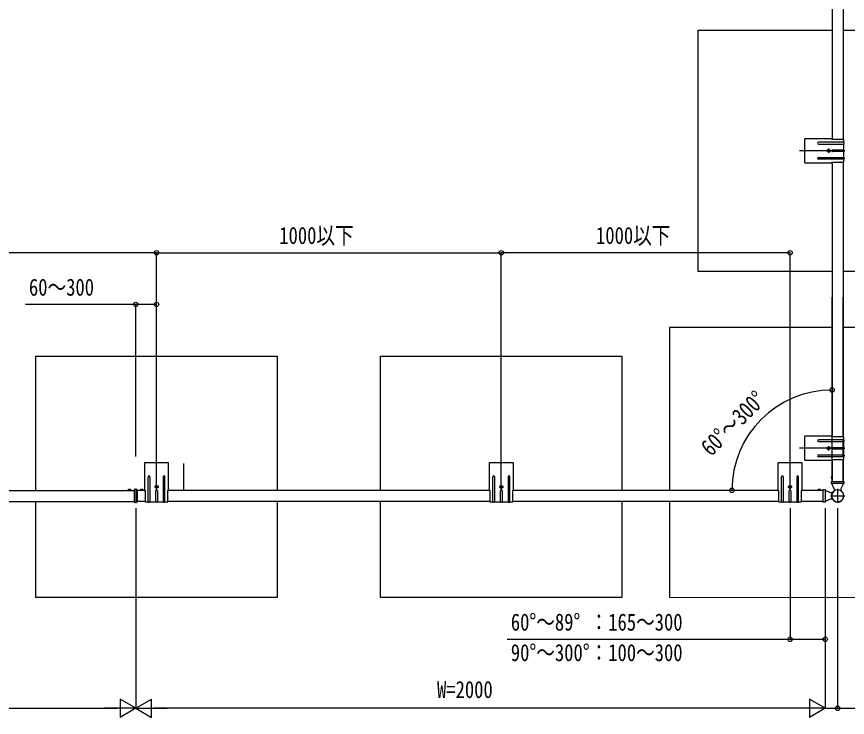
# Model space of a CAD drawing. Units: millimetres, scale not verified. Extents: x -6308 to 6308, y -4455 to 4455.
# Drawn here: x -2522 to -112, y 821 to 2853 of the extents above; entities that cross this region are included whole.
import ezdxf
from ezdxf.enums import TextEntityAlignment as Align

# ---------------------------------------------------------------- set-up
doc = ezdxf.new("R2010")
doc.units = ezdxf.units.MM
doc.header["$LTSCALE"] = 22
for name, color, linetype in [('0-3_YKK_11', 7, 'Continuous'), ('0-4_YKK_12', 2, 'Continuous'), ('0-5_YKK_A1', 4, 'Continuous'), ('0-6_YKK_D', 6, 'Continuous')]:
    doc.layers.add(name, color=color, linetype=linetype)
doc.styles.add('ＭＳ ゴシック', font='')
doc.styles.get('ＭＳ ゴシック').set_extended_font_data('MS Gothic')

msp = doc.modelspace()

# ---------------------------------------------------------------- linework, layer by layer
at = {"layer": '0-3_YKK_11'}
msp.add_line((-2036.57, 1479.3), (-2036.57, 1557.3), dxfattribs=at)
at = {"layer": '0-4_YKK_12'}
for p, q in [((-156.13, 2463.8), (-251.13, 2463.8)), ((-156.13, 1601.4), (-251.13, 1601.4)), ((-2115.64, 1479.3), (-2115.64, 1574.3)), ((-1115.64, 1479.3), (-1115.64, 1574.3)), ((-278.23, 1479.3), (-278.23, 1574.3)), ((-2176.14, 1484.5), (-2176.14, 1442.1)), ((-140.13, 1484), (-140.13, 1442.6)), ((-160.65, 1463.3), (-119.62, 1463.3))]:
    msp.add_line(p, q, dxfattribs=at)
at = {"layer": '0-5_YKK_A1'}
for p, q in [((-156.13, 3405.7), (-156.13, 2496.8)), ((-124.13, 3405.7), (-124.13, 2496.8)), ((-236.13, 2497.3), (-236.13, 2430.3)), ((-158.13, 2498.8), (-234.63, 2498.8)), ((-122.63, 2488.3), (-195.63, 2488.3)), ((-195.63, 2483.3), (-122.63, 2483.3)), ((-158.13, 2498.8), (-156.13, 2496.8)), ((-152.59, 2496.8), (-156.13, 2496.8)), ((-133.59, 2496.8), (-151.68, 2496.8)), ((-122.63, 2496.8), (-132.68, 2496.8)), ((-122.63, 2488.3), (-122.63, 2496.8)), ((-122.63, 2466.3), (-122.63, 2483.3)), ((-121.63, 2484.3), (-121.63, 2487.3)), ((-166.55, 2465.05), (-166.55, 2465.88)), ((-166.13, 2457.55), (-166.13, 2470.05)), ((-165.72, 2462.56), (-165.72, 2461.73)), ((-154.83, 2466.3), (-122.63, 2466.3)), ((-122.63, 2461.3), (-154.83, 2461.3)), ((-122.63, 2444.3), (-122.63, 2461.3)), ((-121.63, 2465.3), (-121.63, 2462.3)), ((-195.63, 2444.3), (-122.63, 2444.3)), ((-122.63, 2439.3), (-195.63, 2439.3)), ((-122.63, 2430.8), (-122.63, 2439.3)), ((-121.63, 2443.3), (-121.63, 2440.3)), ((-234.63, 2428.8), (-158.13, 2428.8)), ((-156.13, 2430.8), (-158.13, 2428.8)), ((-156.13, 2430.8), (-156.13, 1634.4)), ((-156.13, 2430.8), (-152.59, 2430.8)), ((-151.68, 2430.8), (-133.59, 2430.8)), ((-132.68, 2430.8), (-122.63, 2430.8)), ((-124.13, 2430.8), (-124.13, 1634.4)), ((-156.13, 1634.4), (-156.13, 2039.64)), ((-124.13, 1634.4), (-124.13, 2039.64)), ((-236.13, 1634.9), (-236.13, 1567.9)), ((-158.13, 1636.4), (-234.63, 1636.4)), ((-122.63, 1625.9), (-195.63, 1625.9)), ((-195.63, 1620.9), (-122.63, 1620.9)), ((-158.13, 1636.4), (-156.13, 1634.4)), ((-152.59, 1634.4), (-156.13, 1634.4)), ((-156.13, 1569.4), (-156.13, 1633.4)), ((-133.59, 1634.4), (-151.68, 1634.4)), ((-122.63, 1634.4), (-132.68, 1634.4)), ((-124.13, 1576.9), (-124.13, 1625.9)), ((-122.63, 1625.9), (-122.63, 1634.4)), ((-122.63, 1603.9), (-122.63, 1620.9)), ((-121.63, 1621.9), (-121.63, 1624.9)), ((-166.55, 1602.65), (-166.55, 1603.48)), ((-166.13, 1595.15), (-166.13, 1607.65)), ((-165.72, 1600.16), (-165.72, 1599.33)), ((-154.83, 1603.9), (-122.63, 1603.9)), ((-122.63, 1598.9), (-154.83, 1598.9)), ((-122.63, 1581.9), (-122.63, 1598.9)), ((-121.63, 1602.9), (-121.63, 1599.9)), ((-234.63, 1566.4), (-158.13, 1566.4)), ((-195.63, 1581.9), (-122.63, 1581.9)), ((-122.63, 1576.9), (-195.63, 1576.9)), ((-156.13, 1568.4), (-158.13, 1566.4)), ((-156.13, 1505.3), (-156.13, 1568.4)), ((-156.13, 1568.4), (-156.13, 1505.3)), ((-156.13, 1568.4), (-152.59, 1568.4)), ((-151.68, 1568.4), (-133.59, 1568.4)), ((-132.68, 1568.4), (-122.63, 1568.4)), ((-124.13, 1505.3), (-124.13, 1568.4)), ((-124.13, 1568.4), (-124.13, 1505.3)), ((-122.63, 1568.4), (-122.63, 1576.9)), ((-121.63, 1580.9), (-121.63, 1577.9)), ((-2150.64, 1557.8), (-2150.64, 1481.3)), ((-2082.14, 1559.3), (-2149.14, 1559.3)), ((-2080.64, 1481.3), (-2080.64, 1557.8)), ((-1150.64, 1557.8), (-1150.64, 1481.3)), ((-1082.14, 1559.3), (-1149.14, 1559.3)), ((-1080.64, 1481.3), (-1080.64, 1557.8)), ((-313.23, 1557.8), (-313.23, 1481.3)), ((-244.73, 1559.3), (-311.73, 1559.3)), ((-243.23, 1481.3), (-243.23, 1557.8)), ((-2140.14, 1445.8), (-2140.14, 1518.8)), ((-2135.14, 1518.8), (-2135.14, 1445.8)), ((-2096.14, 1518.8), (-2096.14, 1445.8)), ((-2091.14, 1445.8), (-2091.14, 1518.8)), ((-1140.14, 1445.8), (-1140.14, 1518.8)), ((-1135.14, 1518.8), (-1135.14, 1445.8)), ((-1096.14, 1518.8), (-1096.14, 1445.8)), ((-1091.14, 1445.8), (-1091.14, 1518.8)), ((-302.73, 1445.8), (-302.73, 1518.8)), ((-297.73, 1518.8), (-297.73, 1445.8)), ((-258.73, 1518.8), (-258.73, 1445.8)), ((-253.73, 1445.8), (-253.73, 1518.8)), ((-156.65, 1521.5), (-156.65, 1512.1)), ((-156.13, 1521.5), (-156.65, 1521.5)), ((-156.13, 1521.5), (-156.13, 1512.1)), ((-156.13, 1518.8), (-156.13, 1514.8)), ((-158.38, 1499.61), (-158.34, 1505.01)), ((-158.38, 1499.76), (-158.38, 1499.3)), ((-158.08, 1499.3), (-158.38, 1499.3)), ((-157.38, 1499.3), (-158.08, 1499.3)), ((-158.04, 1505.3), (-157.34, 1505.3)), ((-122.89, 1499.3), (-157.38, 1499.3)), ((-157.34, 1505.3), (-122.93, 1505.3)), ((-149.82, 1484.08), (-156.92, 1499.3)), ((-156.13, 1512.1), (-156.65, 1512.1)), ((-123.35, 1499.3), (-130.45, 1484.08)), ((-122.93, 1505.3), (-122.23, 1505.3)), ((-122.19, 1499.3), (-122.89, 1499.3)), ((-122.19, 1499.3), (-121.88, 1499.3)), ((-121.93, 1505.01), (-121.89, 1499.61)), ((-121.89, 1499.76), (-121.88, 1499.3)), ((-3082.64, 1479.3), (-2180.64, 1479.3)), ((-2198.84, 1479.81), (-2189.44, 1479.81)), ((-2198.84, 1479.3), (-2198.84, 1479.81)), ((-2198.84, 1479.3), (-2189.44, 1479.3)), ((-2196.14, 1479.3), (-2192.14, 1479.3)), ((-2189.44, 1479.3), (-2189.44, 1479.81)), ((-2180.64, 1481.09), (-2180.64, 1480.29)), ((-2176.14, 1481.55), (-2180.45, 1481.29)), ((-2148.64, 1479.3), (-2171.64, 1479.3)), ((-2153.44, 1479.81), (-2162.84, 1479.81)), ((-2162.84, 1479.3), (-2162.84, 1479.81)), ((-2153.44, 1479.3), (-2162.84, 1479.3)), ((-2160.24, 1481.46), (-2159.29, 1479.51)), ((-2156.14, 1479.3), (-2160.14, 1479.3)), ((-2156.04, 1481.46), (-2156.99, 1479.51)), ((-2153.44, 1479.3), (-2153.44, 1479.81)), ((-2148.64, 1479.3), (-2150.64, 1481.3)), ((-2148.64, 1479.3), (-2148.64, 1475.76)), ((-2148.64, 1474.84), (-2148.64, 1456.76)), ((-2121.89, 1489.3), (-2109.39, 1489.3)), ((-2118.14, 1445.8), (-2118.14, 1478)), ((-2116.88, 1488.89), (-2117.71, 1488.89)), ((-2114.39, 1489.72), (-2113.56, 1489.72)), ((-2113.14, 1478), (-2113.14, 1445.8)), ((-2080.64, 1481.3), (-2082.64, 1479.3)), ((-1148.64, 1479.3), (-2082.64, 1479.3)), ((-2082.64, 1475.76), (-2082.64, 1479.3)), ((-2082.64, 1456.76), (-2082.64, 1474.84)), ((-1148.64, 1479.3), (-1150.64, 1481.3)), ((-1148.64, 1479.3), (-1148.64, 1475.76)), ((-1148.64, 1474.84), (-1148.64, 1456.76)), ((-1121.89, 1489.3), (-1109.39, 1489.3)), ((-1118.14, 1445.8), (-1118.14, 1478)), ((-1116.88, 1488.89), (-1117.71, 1488.89)), ((-1114.39, 1489.72), (-1113.56, 1489.72)), ((-1113.14, 1478), (-1113.14, 1445.8)), ((-1080.64, 1481.3), (-1082.64, 1479.3)), ((-311.23, 1479.3), (-1082.64, 1479.3)), ((-1082.64, 1475.76), (-1082.64, 1479.3)), ((-1082.64, 1456.76), (-1082.64, 1474.84)), ((-311.23, 1479.3), (-313.23, 1481.3)), ((-311.23, 1479.3), (-311.23, 1475.76)), ((-311.23, 1474.84), (-311.23, 1456.76)), ((-284.48, 1489.3), (-271.98, 1489.3)), ((-280.73, 1445.8), (-280.73, 1478)), ((-279.48, 1488.89), (-280.31, 1488.89)), ((-276.99, 1489.72), (-276.16, 1489.72)), ((-275.73, 1478), (-275.73, 1445.8)), ((-243.23, 1481.3), (-245.23, 1479.3)), ((-182.13, 1479.3), (-245.23, 1479.3)), ((-245.23, 1475.76), (-245.23, 1479.3)), ((-245.23, 1456.76), (-245.23, 1474.84)), ((-188.93, 1479.81), (-198.33, 1479.81)), ((-198.33, 1479.3), (-198.33, 1479.81)), ((-188.93, 1479.3), (-198.33, 1479.3)), ((-191.63, 1479.3), (-195.63, 1479.3)), ((-188.93, 1479.3), (-188.93, 1479.81)), ((-182.13, 1480.5), (-182.13, 1481.2)), ((-182.13, 1446.1), (-182.13, 1480.5)), ((-181.84, 1481.5), (-176.44, 1481.55)), ((-176.13, 1481.25), (-176.13, 1480.55)), ((-176.13, 1480.55), (-176.13, 1446.06)), ((-176.13, 1480.09), (-156.72, 1471.04)), ((-151.43, 1476.93), (-150.37, 1478.07)), ((-129.9, 1478.07), (-128.84, 1476.93)), ((-126.51, 1474.6), (-126.72, 1474.43)), ((-126.34, 1474.39), (-126.51, 1474.6)), ((-3082.64, 1447.3), (-2180.64, 1447.3)), ((-2176.14, 1445.05), (-2176.14, 1446.05)), ((-2148.64, 1447.3), (-2171.64, 1447.3)), ((-2171.64, 1446.31), (-2171.64, 1445.52)), ((-2148.64, 1455.84), (-2148.64, 1445.8)), ((-2148.64, 1445.8), (-2140.14, 1445.8)), ((-2135.14, 1445.8), (-2118.14, 1445.8)), ((-2113.14, 1445.8), (-2096.14, 1445.8)), ((-2091.14, 1445.8), (-2082.64, 1445.8)), ((-2082.64, 1445.8), (-2082.64, 1455.84)), ((-1148.64, 1447.3), (-2082.64, 1447.3)), ((-1148.64, 1455.84), (-1148.64, 1445.8)), ((-1148.64, 1445.8), (-1140.14, 1445.8)), ((-1135.14, 1445.8), (-1118.14, 1445.8)), ((-1113.14, 1445.8), (-1096.14, 1445.8)), ((-1091.14, 1445.8), (-1082.64, 1445.8)), ((-1082.64, 1445.8), (-1082.64, 1455.84)), ((-311.23, 1447.3), (-1082.64, 1447.3)), ((-311.23, 1455.84), (-311.23, 1445.8)), ((-311.23, 1445.8), (-302.73, 1445.8)), ((-297.73, 1445.8), (-280.73, 1445.8)), ((-275.73, 1445.8), (-258.73, 1445.8)), ((-253.73, 1445.8), (-245.23, 1445.8)), ((-245.23, 1445.8), (-245.23, 1455.84)), ((-182.13, 1447.3), (-245.23, 1447.3)), ((-182.13, 1445.4), (-182.13, 1446.1)), ((-156.72, 1455.57), (-176.13, 1446.52)), ((-176.13, 1446.06), (-176.13, 1445.36)), ((-126.51, 1452.01), (-126.72, 1452.18)), ((-126.51, 1452.01), (-126.31, 1452.25)), ((-2180.45, 1445.32), (-2176.14, 1445.05)), ((-2171.82, 1445.32), (-2176.14, 1445.05)), ((-2136.14, 1444.8), (-2139.14, 1444.8)), ((-2114.14, 1444.8), (-2117.14, 1444.8)), ((-2095.14, 1444.8), (-2092.14, 1444.8)), ((-1136.14, 1444.8), (-1139.14, 1444.8)), ((-1114.14, 1444.8), (-1117.14, 1444.8)), ((-1095.14, 1444.8), (-1092.14, 1444.8)), ((-298.73, 1444.8), (-301.73, 1444.8)), ((-276.73, 1444.8), (-279.73, 1444.8)), ((-257.73, 1444.8), (-254.73, 1444.8)), ((-176.44, 1445.06), (-181.84, 1445.1))]:
    msp.add_line(p, q, dxfattribs=at)
for points in [[(-156.13, 2113.8), (-545.13, 2113.8), (-545.13, 2813.8), (-156.13, 2813.8)], [(-124.13, 2813.8), (154.87, 2813.8), (154.87, 2113.8), (-124.13, 2113.8)], [(-167.38, 2463.39), (-168.21, 2463.39), (-168.21, 2464.22), (-167.38, 2464.22)], [(-166.55, 2465.88), (-165.72, 2465.88), (-165.72, 2465.05)], [(-165.72, 2461.73), (-166.55, 2461.73), (-166.55, 2462.56)], [(-164.89, 2464.22), (-164.06, 2464.22), (-164.06, 2463.39), (-164.89, 2463.39)], [(-156.13, 1951.4), (-628.23, 1951.4), (-628.23, 1479.3)], [(-628.23, 1447.3), (-628.23, 1169.3), (154.87, 1168.3), (154.87, 1951.4), (-124.13, 1951.4)], [(-2465.64, 1479.3), (-2465.64, 1868.3), (-1765.64, 1868.3), (-1765.64, 1479.3)], [(-1465.64, 1479.3), (-1465.64, 1868.3), (-765.64, 1868.3), (-765.64, 1479.3)], [(-167.38, 1600.99), (-168.21, 1600.99), (-168.21, 1601.82), (-167.38, 1601.82)], [(-166.55, 1603.48), (-165.72, 1603.48), (-165.72, 1602.65)], [(-165.72, 1599.33), (-166.55, 1599.33), (-166.55, 1600.16)], [(-164.89, 1601.82), (-164.06, 1601.82), (-164.06, 1600.99), (-164.89, 1600.99)], [(-158.29, 1518.9), (-156.34, 1517.95), (-155.73, 1516.8)], [(-158.29, 1514.7), (-156.34, 1515.65), (-155.73, 1516.8)], [(-2196.24, 1481.46), (-2195.29, 1479.51), (-2194.14, 1478.9)], [(-2192.04, 1481.46), (-2192.99, 1479.51), (-2194.14, 1478.9)], [(-2180.64, 1480.29), (-2180.64, 1446.31), (-2180.64, 1445.52)], [(-2176.14, 1480.55), (-2176.14, 1481.55), (-2171.82, 1481.29)], [(-2171.64, 1481.09), (-2171.64, 1480.29), (-2171.64, 1446.31)], [(-2117.71, 1488.89), (-2117.71, 1489.72), (-2116.88, 1489.72)], [(-2116.05, 1490.55), (-2116.05, 1491.38), (-2115.22, 1491.38), (-2115.22, 1490.55)], [(-2115.22, 1488.06), (-2115.22, 1487.23), (-2116.05, 1487.23), (-2116.05, 1488.06)], [(-2113.56, 1489.72), (-2113.56, 1488.89), (-2114.39, 1488.89)], [(-1117.71, 1488.89), (-1117.71, 1489.72), (-1116.88, 1489.72)], [(-1116.05, 1490.55), (-1116.05, 1491.38), (-1115.22, 1491.38), (-1115.22, 1490.55)], [(-1115.22, 1488.06), (-1115.22, 1487.23), (-1116.05, 1487.23), (-1116.05, 1488.06)], [(-1113.56, 1489.72), (-1113.56, 1488.89), (-1114.39, 1488.89)], [(-280.31, 1488.89), (-280.31, 1489.72), (-279.48, 1489.72)], [(-278.65, 1490.55), (-278.65, 1491.38), (-277.82, 1491.38), (-277.82, 1490.55)], [(-277.82, 1488.06), (-277.82, 1487.23), (-278.65, 1487.23), (-278.65, 1488.06)], [(-276.16, 1489.72), (-276.16, 1488.89), (-276.99, 1488.89)], [(-195.73, 1481.46), (-194.78, 1479.51), (-193.63, 1478.9)], [(-191.53, 1481.46), (-192.48, 1479.51), (-193.63, 1478.9)], [(-125.52, 1473.32), (-125.55, 1473.34), (-126.72, 1474.43)], [(-125.51, 1473.27), (-125.52, 1473.29), (-125.52, 1473.3), (-125.53, 1473.31), (-125.53, 1473.31), (-125.52, 1473.31), (-125.52, 1473.32)], [(-1765.64, 1447.3), (-1765.64, 1168.3), (-2465.64, 1168.3), (-2465.64, 1447.3)], [(-765.64, 1447.3), (-765.64, 1168.3), (-1465.64, 1168.3), (-1465.64, 1447.3)], [(-126.72, 1452.18), (-125.55, 1453.27), (-125.52, 1453.29)], [(-125.52, 1453.29), (-125.53, 1453.29), (-125.53, 1453.3), (-125.52, 1453.31), (-125.51, 1453.33)]]:
    msp.add_lwpolyline(points, dxfattribs=at)
for centre in [(-166.13, 2463.8), (-166.13, 1601.4), (-2115.64, 1489.3), (-1115.64, 1489.3), (-278.23, 1489.3)]:
    msp.add_circle(centre, 4.25, dxfattribs=at)
for centre, radius, start, end in [((-234.63, 2497.3), 1.5, 90, 180), ((-195.63, 2485.8), 2.5, 90, 270), ((-152.13, 2497), 0.5, 203.57818, 336.42182), ((-133.13, 2497), 0.5, 203.57818, 336.42182), ((-122.63, 2487.3), 1, 0, 90), ((-122.63, 2484.3), 1, 270, 0), ((-167.38, 2465.05), 0.83, 270, 0), ((-167.38, 2462.56), 0.83, 0, 90), ((-164.89, 2465.05), 0.83, 180, 270), ((-164.89, 2462.56), 0.83, 90, 180), ((-154.83, 2463.8), 2.5, 90, 270), ((-122.63, 2465.3), 1, 0, 90), ((-122.63, 2462.3), 1, 270, 0), ((-195.63, 2441.8), 2.5, 90, 270), ((-122.63, 2443.3), 1, 0, 90), ((-122.63, 2440.3), 1, 270, 0), ((-234.63, 2430.3), 1.5, 180, 270), ((-152.13, 2430.6), 0.5, 23.57818, 156.42182), ((-133.13, 2430.6), 0.5, 23.57818, 156.42182), ((-234.63, 1634.9), 1.5, 90, 180), ((-195.63, 1623.4), 2.5, 90, 270), ((-152.13, 1634.6), 0.5, 203.57818, 336.42182), ((-133.13, 1634.6), 0.5, 203.57818, 336.42182), ((-122.63, 1624.9), 1, 0, 90), ((-122.63, 1621.9), 1, 270, 0), ((-167.38, 1602.65), 0.83, 270, 0), ((-167.38, 1600.16), 0.83, 0, 90), ((-164.89, 1602.65), 0.83, 180, 270), ((-164.89, 1600.16), 0.83, 90, 180), ((-154.83, 1601.4), 2.5, 90, 270), ((-122.63, 1602.9), 1, 0, 90), ((-122.63, 1599.9), 1, 270, 0), ((-234.63, 1567.9), 1.5, 180, 270), ((-195.63, 1579.4), 2.5, 90, 270), ((-152.13, 1568.2), 0.5, 23.57818, 156.42182), ((-133.13, 1568.2), 0.5, 23.57818, 156.42182), ((-122.63, 1580.9), 1, 0, 90), ((-122.63, 1577.9), 1, 270, 0), ((-2149.14, 1557.8), 1.5, 90, 180), ((-2082.14, 1557.8), 1.5, 0, 90), ((-1149.14, 1557.8), 1.5, 90, 180), ((-1082.14, 1557.8), 1.5, 0, 90), ((-311.73, 1557.8), 1.5, 90, 180), ((-244.73, 1557.8), 1.5, 0, 90), ((-2137.64, 1518.8), 2.5, 0, 180), ((-2093.64, 1518.8), 2.5, 0, 180), ((-1137.64, 1518.8), 2.5, 0, 180), ((-1093.64, 1518.8), 2.5, 0, 180), ((-300.23, 1518.8), 2.5, 0, 180), ((-256.23, 1518.8), 2.5, 0, 180), ((-152.09, 1516.8), 6.55, 134.12696, 225.87304), ((-158.08, 1499.6), 0.3, 179.5, 270), ((-158.04, 1505), 0.3, 90, 179.5), ((-122.23, 1505), 0.3, 0.5, 90), ((-122.19, 1499.6), 0.3, 270, 0.5), ((-2194.14, 1475.26), 6.55, 44.12696, 135.87304), ((-2180.44, 1481.09), 0.2, 93.5, 180), ((-2171.84, 1481.09), 0.2, 0, 86.5), ((-2158.14, 1475.26), 6.55, 44.12696, 135.87304), ((-2148.84, 1475.3), 0.5, 293.57818, 66.42182), ((-2115.64, 1478), 2.5, 0, 180), ((-2116.88, 1490.55), 0.83, 270, 0), ((-2116.88, 1488.06), 0.83, 0, 90), ((-2114.39, 1490.55), 0.83, 180, 270), ((-2114.39, 1488.06), 0.83, 90, 180), ((-2082.44, 1475.3), 0.5, 113.57818, 246.42182), ((-1148.84, 1475.3), 0.5, 293.57818, 66.42182), ((-1115.64, 1478), 2.5, 0, 180), ((-1116.88, 1490.55), 0.83, 270, 0), ((-1116.88, 1488.06), 0.83, 0, 90), ((-1114.39, 1490.55), 0.83, 180, 270), ((-1114.39, 1488.06), 0.83, 90, 180), ((-1082.44, 1475.3), 0.5, 113.57818, 246.42182), ((-311.43, 1475.3), 0.5, 293.57818, 66.42182), ((-278.23, 1478), 2.5, 0, 180), ((-279.48, 1490.55), 0.83, 270, 0), ((-279.48, 1488.06), 0.83, 0, 90), ((-276.99, 1490.55), 0.83, 180, 270), ((-276.99, 1488.06), 0.83, 90, 180), ((-245.03, 1475.3), 0.5, 113.57818, 246.42182), ((-193.63, 1475.26), 6.55, 44.12696, 135.87304), ((-181.83, 1481.2), 0.3, 90.5, 180), ((-176.43, 1481.25), 0.3, 0, 90.5), ((-158.38, 1478.43), 6, 245, 320.33515), ((-140.13, 1463.3), 18, 155.93932, 204.06068), ((-140.13, 1463.3), 17.7, 129.66485, 50.33515), ((-140.13, 1463.3), 17.43, 39.66485, 320.33515), ((-156.84, 1470.76), 0.3, 335.93932, 65), ((-155.26, 1481.55), 6, 324.57174, 25), ((-125.01, 1481.55), 6, 155, 215.42826), ((-128.1, 1475.25), 3.23, 323.10536, 327.9839), ((-140.13, 1463.3), 17.7, 325.71084, 34.28916), ((-2148.84, 1456.3), 0.5, 293.57818, 66.42182), ((-2139.14, 1445.8), 1, 180, 270), ((-2136.14, 1445.8), 1, 270, 0), ((-2117.14, 1445.8), 1, 180, 270), ((-2114.14, 1445.8), 1, 270, 0), ((-2095.14, 1445.8), 1, 180, 270), ((-2092.14, 1445.8), 1, 270, 0), ((-2082.44, 1456.3), 0.5, 113.57818, 246.42182), ((-1148.84, 1456.3), 0.5, 293.57818, 66.42182), ((-1139.14, 1445.8), 1, 180, 270), ((-1136.14, 1445.8), 1, 270, 0), ((-1117.14, 1445.8), 1, 180, 270), ((-1114.14, 1445.8), 1, 270, 0), ((-1095.14, 1445.8), 1, 180, 270), ((-1092.14, 1445.8), 1, 270, 0), ((-1082.44, 1456.3), 0.5, 113.57818, 246.42182), ((-311.43, 1456.3), 0.5, 293.57818, 66.42182), ((-301.73, 1445.8), 1, 180, 270), ((-298.73, 1445.8), 1, 270, 0), ((-279.73, 1445.8), 1, 180, 270), ((-276.73, 1445.8), 1, 270, 0), ((-257.73, 1445.8), 1, 180, 270), ((-254.73, 1445.8), 1, 270, 0), ((-245.03, 1456.3), 0.5, 113.57818, 246.42182), ((-158.38, 1448.18), 6, 39.66485, 115), ((-156.84, 1455.84), 0.3, 295, 24.06068), ((-128.1, 1451.35), 3.23, 32.0161, 36.89464), ((-2180.44, 1445.52), 0.2, 180, 266.5), ((-2171.84, 1445.52), 0.2, 273.5, 0), ((-181.83, 1445.4), 0.3, 180, 269.5), ((-176.43, 1445.36), 0.3, 269.5, 0)]:
    msp.add_arc(centre, radius, start, end, dxfattribs=at)
at = {"layer": '0-6_YKK_D'}
for p, q in [((-2115.64, 1577.3), (-2115.64, 2169.3)), ((-2115.64, 1575.3), (-2115.64, 2169.3)), ((-1115.64, 1575.3), (-1115.64, 2169.3)), ((-1115.64, 1575.3), (-1115.64, 2169.3)), ((-278.23, 1575.3), (-278.23, 2169.3)), ((-2115.64, 2168.3), (-3115.64, 2168.3)), ((-2115.64, 2168.3), (-1115.64, 2168.3)), ((-278.23, 2168.3), (-1115.64, 2168.3)), ((-2176.14, 1577.3), (-2176.14, 2019.3)), ((-2115.64, 1577.3), (-2115.64, 2019.3)), ((-2176.14, 1427.3), (-2176.14, 846.3)), ((-2176.14, 1427.3), (-2176.14, 846.3)), ((-278.23, 1427.3), (-278.23, 1046.3)), ((-176.14, 1427.3), (-176.14, 846.3)), ((-176.14, 1427.3), (-176.14, 846.3)), ((-176.14, 1427.3), (-176.14, 1046.3)), ((-140.13, 1427.3), (-140.13, 846.3)), ((-2176.14, 847.3), (-2221.6, 873.55)), ((-2221.6, 873.55), (-2221.6, 821.05)), ((-2176.14, 847.3), (-2130.67, 873.55)), ((-2130.67, 821.05), (-2130.67, 873.55)), ((-176.14, 847.3), (-221.6, 873.55)), ((-221.6, 873.55), (-221.6, 821.05)), ((-4123.64, 847.3), (-2228.64, 847.3)), ((-2176.14, 847.3), (-2267.07, 847.3)), ((-2176.14, 847.3), (-2221.6, 821.05)), ((-2176.14, 847.3), (-2130.67, 821.05)), ((-2176.14, 847.3), (-2085.2, 847.3)), ((-228.64, 847.3), (-2123.64, 847.3)), ((-176.14, 847.3), (-267.07, 847.3)), ((-176.14, 847.3), (-221.6, 821.05))]:
    msp.add_line(p, q, dxfattribs=at)
for points in [[(-2115.64, 2018.3), (-2176.14, 2018.3), (-2496.24, 2018.3)], [(-176.14, 1047.3), (-278.23, 1047.3), (-1098.54, 1047.3)], [(-176.14, 847.3), (-140.13, 847.3), (-14.43, 847.3)]]:
    msp.add_lwpolyline(points, dxfattribs=at)
for centre in [(-2115.64, 2168.3), (-2115.64, 2168.3), (-1115.64, 2168.3), (-1115.64, 2168.3), (-278.23, 2168.3), (-2176.14, 2018.3), (-2115.64, 2018.3), (-156.13, 1770.18), (-447.01, 1479.3), (-278.23, 1047.3), (-176.14, 1047.3), (-140.13, 847.3)]:
    msp.add_circle(centre, 6.38, dxfattribs=at)
msp.add_arc((-156.13, 1479.3), 290.88, 90, 180, dxfattribs=at)

# ---------------------------------------------------------------- texts
at = {"layer": '0-6_YKK_D', "style": 'ＭＳ ゴシック', "width": 0.8}
for s, p in [('1000以下', (-1759.64, 2178.8)), ('1000以下', (-840.93, 2178.8)), ('60～300', (-2485.74, 2028.8)), ('60°～89° ：165～300', (-1088.04, 1057.8)), ('90°～300°：100～300', (-1088.04, 969.3)), ('W=2000', (-1302.14, 862.3))]:
    msp.add_text(s, height=49.49, dxfattribs=at).set_placement(p, align=Align.BOTTOM_LEFT)
msp.add_text('60°～300°', height=49.49, rotation=45, dxfattribs=at).set_placement((-496.52, 1565.13), align=Align.BOTTOM_LEFT)

doc.saveas('drawing.dxf')
